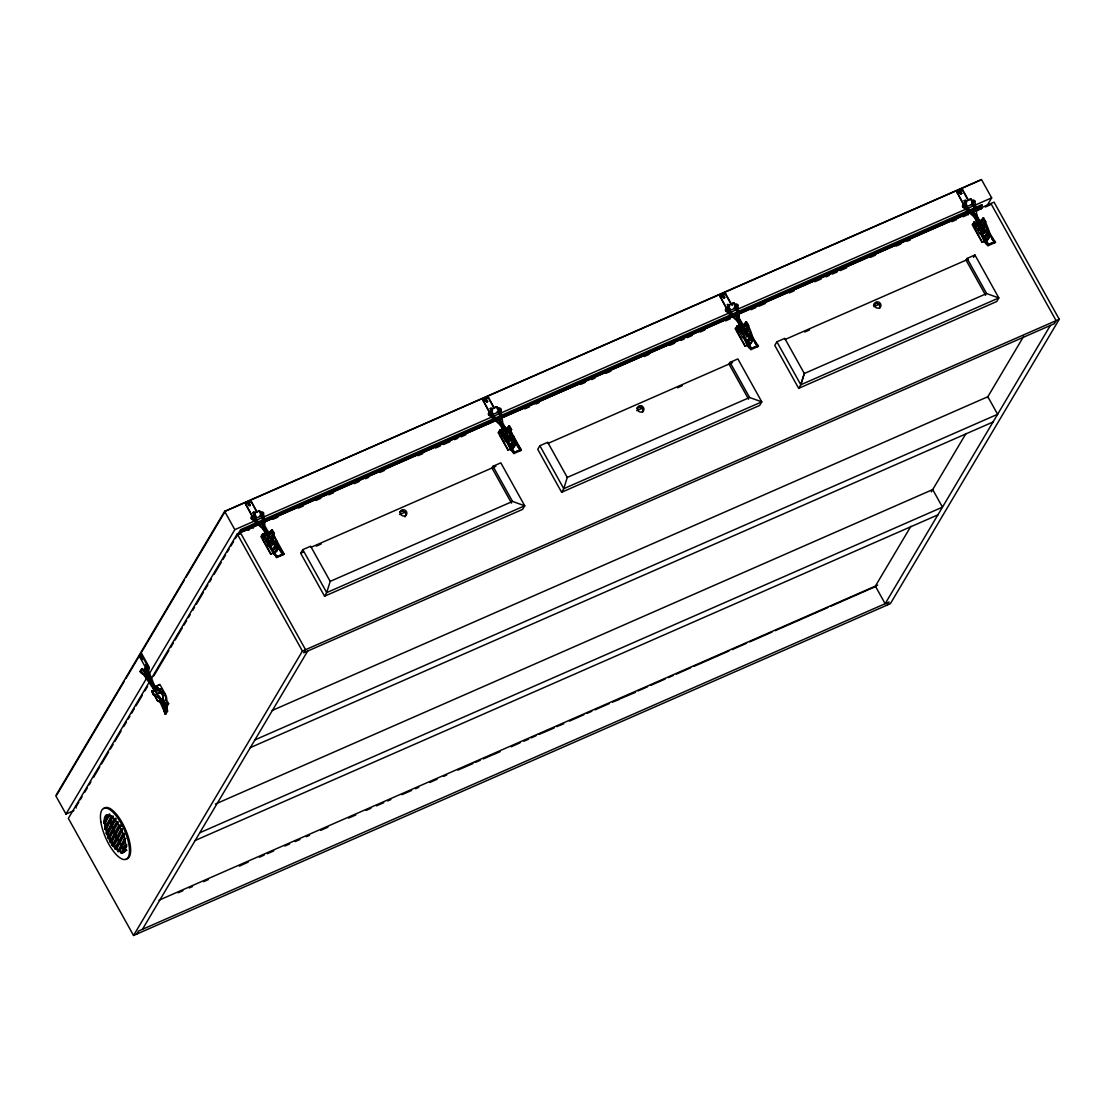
<?xml version="1.0" encoding="UTF-8"?>
<svg xmlns="http://www.w3.org/2000/svg" width="1115" height="1115" viewBox="0 0 1115 1115"><rect width="100%" height="100%" fill="white"/><g stroke="black" fill="none" stroke-linecap="round" stroke-linejoin="round"><path stroke-width="1.5" d="M272.478 533.486C270.987 530.615 272.729 534.503 271.112 532.371M272.729 531.785C274.597 536.008 272.854 528.831 272.59 532.859M984.029 219.822L984.559 221.174M125.256 845.128L120.978 852.933L121.814 852.989L125.256 845.128L126.817 844.431M977.966 229.063L978.426 230.038M155.097 687.37C158.706 686.617 153.452 686.701 154.372 689.404L160.421 700.457L161.898 699.635M501.025 431.003L501.611 429.93L502.377 430.529L514.517 452.356L520.398 449.777L507.882 427.491L507.102 429.331L512.106 438.404L520.58 450.613L520.301 449.582M974.343 223.488C978.719 217.801 982.691 245.049 987.834 244.854L988.002 245.69L995.458 242.429L995.277 241.579C990.218 241.439 985.953 214.638 981.785 220.226M271.823 536.705C272.952 534.406 274.931 541.542 272.534 538.768M248.784 504.635C249.941 508.092 251.405 502.321 248.673 504.774M250.304 505.597L248.826 504.621M253.133 512.44C253.83 515.437 255.739 511.297 253.021 512.593M254.652 513.402C254.373 509.123 251.586 516.064 254.861 513.053M486.029 400.62C486.725 403.616 488.635 399.477 485.917 400.773M487.548 401.581L486.67 400.09L486.224 401.957M491.799 409.581L491.701 408.048L490.265 408.578M508.872 445.833C512.189 448.746 507.729 442.976 510.433 446.585M724.374 297.789L723.077 296.702M723.175 296.506C722.548 300.785 726.59 294.513 722.966 296.841M727.426 304.507L727.621 305.844L729.057 305.315M960.127 192.77C961.172 196.184 962.691 190.442 960.015 192.923M964.475 200.588C964.085 204.198 967.709 199.515 964.363 200.728M966.189 201.202L965.353 200.045L964.266 200.923M163.278 695.927L162.79 698.561L166.706 705.6L167.543 711.049L165.605 714.311L160.072 702.171L157.424 700.903L152.643 692.317L153.215 690.366L152.769 691.816L157.619 700.554L160.281 701.823C164.644 702.394 163.459 718.771 166.316 710.868L167.236 710.464L167.348 711.398L166.497 705.934L162.581 698.91L163.278 695.927L159.292 688.763M157.912 688.401L157.647 687.23L156.309 687.537M158.971 692.081L158.888 693.168M159.919 692.61L158.943 693.432M159.905 692.945C158.372 694.743 158.623 690.617 159.821 692.791M510.071 433.164L510.991 434.934L510.029 435.101M267.767 531.939C266.039 533.764 268.603 530.364 268.854 533.904L267.084 534.921L268.729 537.89M981.66 229.007L982.831 228.533M509.276 429.777L509.025 428.634M746.604 323.921L747.524 323.838M163.877 704.359C163.766 701.544 160.867 704.736 163.807 704.346M330.207 581.361L326.695 592.609L324.563 596.204L300.66 553.263L302.792 549.653L310.639 546.225L330.193 581.361L512.524 501.429L524.733 505.792L522.587 509.388L324.563 596.204M567.27 477.429L563.772 488.677L561.625 492.272L537.723 449.331L539.869 445.721L547.702 442.293L567.27 477.429L749.601 397.498L761.782 401.86L759.636 405.456L561.625 492.272M798.674 388.354L800.807 384.759L804.305 373.497L784.751 338.361L776.904 341.803L774.772 345.399L798.674 388.354L996.685 301.538L998.831 297.942L974.928 255.001L967.081 258.429L966.064 260.143L985.618 295.28M800.807 384.759L804.305 373.511L986.636 293.566L998.831 297.942L800.807 384.759L776.904 341.803M160.337 700.443L161.912 699.509M267.084 534.921C270.736 533.263 265.607 536.204 265.788 533.318L266.596 532.454L263.265 526.475L264.046 526.127L267.377 532.12M272.52 544.678L274.109 543.925L272.52 544.678L270.192 540.496M504.412 430.808L500.51 422.46L501.29 422.125L504.217 428.787L505.011 427.937L506.099 429.888L504.412 430.808L509.764 440.801L511.353 439.923L509.848 440.578M741.67 324.186L743.148 325.97L741.168 327.336L740.081 325.385L740.876 324.535L737.545 318.542L738.339 318.193L741.67 324.186L741.266 324.869L738.339 318.193M746.813 336.744L748.402 335.991L746.813 336.744L741.377 326.988M981.535 225.174C982.315 222.47 978.58 221.634 978.622 223.195C982.12 222.178 977.074 220.129 979.109 220.087M979.987 222.387L978.217 223.418L977.13 221.467L977.925 220.603L974.594 214.624L975.388 214.275L978.719 220.254M983.862 232.826L985.451 232.073L983.862 232.826L978.426 223.07M269.732 532.148L274.861 542.42L283.335 554.629C278.917 553.444 274.471 529.123 269.732 532.148L270.471 532.357M507.882 428.982L508.496 427.031L521.36 450.265L513.904 453.54L500.956 430.265L500.37 432.09M737.322 327.211C742.339 322.876 745.224 348.438 750.785 348.772L750.952 349.608L758.409 346.347L758.242 345.511C752.458 344.27 750.102 320.869 744.806 323.866M981.479 219.599C980.057 228.004 992.336 235.223 994.678 242.763L981.521 219.544L982.259 219.251M248.882 504.44L248.659 505.625M487.757 401.233L487.311 401.944M491.659 409.749L492.105 409.052M724.806 297.315L724.36 298.012M728.848 305.663C726.994 302.137 729.712 307.155 727.454 304.493M746.479 332.033L746.493 331.183M960.224 192.574L960.322 194.121L961.855 193.397M742.813 333.733L741.154 330.514M978.106 226.791L979.514 227.655L979.709 229.899M983.193 224.547C984.754 223.293 986.008 229.509 983.876 226.916M744.137 329.483L742.938 326.319M156.407 687.37L156.574 688.736L157.759 688.582M263.684 535.562L264.617 536.859M107.598 814.926L109.995 814.285L105.493 822.535L103.918 823.232L103.765 821.908L107.988 814.758M103.918 823.232L108.434 814.967M109.158 814.243L105.34 821.225A20.683 7.526 66.3 0 1 106.566 815.372M104.991 829.156L111.751 816.779L113.312 816.096L106.552 828.473L104.991 829.156L104.712 828.069L111.542 816.124M104.712 828.069L106.287 827.386L110.301 820.027M106.58 834.132L114.538 819.553L116.113 818.87L108.141 833.449L106.58 834.132L106.232 833.184L114.023 818.926L115.598 818.229M108.573 831.079L114.817 819.664M118.455 821.894L109.883 837.588L108.322 838.271L107.918 837.421L116.782 821.769M108.322 838.271L116.894 822.591C122.343 829.964 127.974 841.853 124.518 851.665L122.901 852.85C110.469 849.449 105.883 833.267 104.169 821.741A20.683 7.526 66.3 0 1 106.998 814.703L111.723 816.222L117.312 822.452M107.918 837.421L109.493 836.738L112.573 831.107M114.106 828.292L117.186 822.661M121.131 826.327L120.713 825.644L111.988 841.616L110.413 842.313L109.967 841.56L118.706 825.588L120.267 824.891M110.413 842.313L119.152 826.327L120.713 825.644M111.542 840.877L119.472 826.34M118.455 836.041L122.371 828.933L120.796 829.63L112.197 845.268L112.74 845.951L121.591 830.299M112.74 845.951L114.301 845.268L121.995 831.191M115.291 849.156L123.012 835.037L124.573 834.355L116.866 848.473L114.761 848.571L122.664 834.09L124.239 833.407M114.761 848.571L116.322 847.874L123.444 834.842M125.27 840.947L119.765 851.038L117.786 851.498L124.225 839.121L125.8 838.424M118.204 851.721L124.88 840.027M117.577 851.289L119.138 850.606L122.469 844.515M124.685 848.348L122.552 852.25L120.978 852.933M121.814 852.989L123.389 852.292L126.873 845.923L125.298 846.606M112.197 845.268L113.772 844.585L116.894 838.898M987.221 205.341L991.667 197.857L981.451 179.515L224.631 511.311L55.75 795.72L65.966 814.062L73.924 810.577M56.74 795.037L124.155 681.488M125.897 678.561L184.421 579.995M186.107 577.152L225.202 511.311L980.461 180.198M141.229 654.575L147.738 666.282L146.274 668.749L139.751 657.042L141.229 654.575L142.009 654.226L148.532 665.948A4.167 3.749 30.7 0 1 148.072 670.826M139.751 657.042L142.009 654.226M147.292 672.498A4.167 3.749 30.7 0 1 140.002 671.509L142.246 668.693A3.247 2.927 30.7 0 0 146.734 670.617M140.002 671.509L142.246 668.693M143.236 670.882C143.291 669.335 146.511 665.976 147.57 668.554L155.055 686.965M252.617 517.249A4.167 1.519 66.3 0 1 252.06 516.287L245.732 504.231L251.391 501.75L257.091 511.994M145.703 673.864L147.166 671.397M251.391 501.75L256.882 512.343M65.966 814.062L234.833 529.653L991.667 197.857M149.243 682.143L68.35 818.368L133.549 935.485L890.369 603.689L1059.25 319.28L994.05 202.149L261.077 523.493M151.013 679.146L237.23 533.946L258.652 524.663M78.886 802.061L75.848 807.204L76.28 807.985M80.266 799.748L82.05 796.751M84.698 792.277L87.36 787.803M89.13 784.821L90.9 781.838M93.562 777.364L99.765 766.911M101.535 763.928L108.629 751.984M110.399 749.001L113.061 744.527M114.831 741.545L121.033 731.092M123.681 726.618L126.343 722.144M128.114 719.161L129.884 716.178M131.668 713.196L134.316 708.708M136.1 705.725L142.302 695.286M144.95 690.812L147.612 686.324M153.814 675.885L168.881 650.519M170.651 647.536L173.313 643.062M175.083 640.066L182.163 628.135M183.933 625.153L186.595 620.679M188.365 617.682L190.135 614.7M192.797 610.226L194.567 607.243M196.351 604.26L203.432 592.316M205.202 589.333L207.864 584.859M209.634 581.877L211.404 578.894M214.066 574.406L221.16 562.476M222.93 559.493L225.578 555.019M227.362 552.023L229.133 549.04M230.903 546.057L233.565 541.583M235.335 538.601L240.645 529.639L981.785 204.728L980.447 208.491M238.429 534.907L241.077 530.419L982.217 205.508M239.558 533.946L240.366 532.58L305.566 649.711L303.726 652.791L1054.288 323.74L1056.114 320.66L990.914 203.529L990.106 204.895L985.326 207M251.349 518.768A1.84 1.659 30.7 0 1 252.046 516.51L252.45 515.827A1.84 1.659 30.7 0 0 251.753 518.085L251.349 518.768L262.792 528.803L264.966 532.705L266.151 531.674L264.966 532.705M253.649 517.834A3.247 1.185 66.3 0 0 254.875 517.109A3.247 1.185 66.3 0 0 253.676 513.541L259.53 510.726A4.167 1.519 66.3 0 1 260.994 515.228A4.167 1.519 66.3 0 1 259.461 516.147M244.519 531.13L246.304 528.134A3.847 3.47 30.7 0 0 248.534 530.224M151.668 690.924L153.647 695.175L151.668 690.924L154.929 689.6L153.159 690.631M142.413 672.875L153.076 688.345L154.846 687.314M153.48 687.648L159.891 684.401L165.327 694.157A4.599 1.673 66.3 0 1 166.483 699.774L168.658 703.69L167.125 706.255L166.344 706.603L167.668 704.373L162.567 706.603L168.658 703.69M154.706 690.896L155.473 690.561L154.706 690.896L153.619 688.945L155.18 688.262M253.676 513.541L259.53 510.726M154.372 689.404L154.4 688.401M250.29 528.594L252.06 525.611A2.927 2.648 30.7 0 1 252.492 527.813M155.905 689.864L154.901 690.687L155.487 690.087M153.814 687.328L155.975 691.23L161.285 688.652L164.546 694.506A4.599 1.673 66.3 0 1 165.703 700.122L160.393 702.701L166.483 699.774M261.579 512.593A1.84 1.659 30.7 0 0 260.673 512.733L261.077 512.05A1.84 1.659 30.7 0 1 263.516 512.928L263.112 513.611A1.84 1.659 30.7 0 0 262.666 513.067M161.285 688.652L155.975 691.23M154.567 689.056L159.152 697.99L161.8 699.258L165.717 706.283L166.316 710.868M265.746 532.371L263.265 526.475M263.656 526.308L263.252 526.991L261.844 513.653L263.656 526.308L253.44 517.346L256.241 516.12M262.847 527.158L264.046 526.127M262.792 528.803L263.196 528.12L251.753 518.085M161.8 699.258L159.347 697.642M160.853 701.823L165.271 709.056L165.717 713.043L164.797 713.447M264.018 529.249L265.203 528.217L264.799 528.9M265.147 527.771L263.516 512.928M270.861 553.779L263.252 540.12L265.356 537.555L263.182 533.639L260.882 536.552L270.652 554.127L276.534 551.549L278.067 548.984L275.893 545.082L275.112 545.416L273.788 547.646L275.963 551.549L270.652 554.127M263.182 533.639L261.858 535.869L270.095 532.259L272.213 529.695L274.374 533.597L273.063 535.827M263.851 534.726C270.917 531.367 271.266 566.364 283.057 553.584M266.596 532.454L265.788 533.318M267.725 530.991L266.541 532.022L267.725 530.991L265.551 527.088M263.252 540.12L265.356 537.555M165.717 706.283L162.01 698.91M266.875 535.27L268.854 533.904M165.605 714.311L165.271 709.056M272.213 529.695L270.68 532.259C270.067 533.82 261.997 535.521 264.255 534.029M164.699 713.976L166.637 710.729L165.912 705.934M165.717 713.043L167.236 710.464M274.36 547.646L275.893 545.082M275.963 551.549L278.067 548.984M277.175 556.162L274.694 553.834L270.471 546.266L268.199 545.333L264.213 538.183M133.549 935.485L302.43 651.076L1059.25 319.28M136.685 934.119L138.511 931.039L889.073 601.989L887.233 605.069M142.441 929.311L307.656 651.076M489.861 413.247A4.167 1.519 66.3 0 1 489.304 412.271L482.976 400.215L488.635 397.734L494.335 407.992M488.635 397.734L482.781 400.564M491.325 414.069A3.247 1.185 66.3 0 0 492.091 412.773A3.247 1.185 66.3 0 0 490.921 409.526L496.774 406.71A4.167 1.519 66.3 0 1 498.238 411.226A4.167 1.519 66.3 0 1 496.705 412.146M488.593 414.752A1.84 1.659 30.7 0 1 489.29 412.508L489.694 411.825A1.84 1.659 30.7 0 0 488.997 414.069L488.593 414.752L500.036 424.801L502.21 428.704L503.395 427.672L502.21 428.704M490.349 408.647L490.99 409.539L496.774 406.71M497.917 408.717L498.321 408.034A1.84 1.659 30.7 0 1 500.76 408.912L502.795 423.073L504.97 426.989L503.771 428.007L504.97 426.989M500.802 412.745L500.76 408.912M502.99 428.355L500.51 422.46M500.9 422.292L500.482 422.975L499.088 409.651L500.9 422.292L490.684 413.331M500.091 423.156L501.29 422.125M500.036 424.801L500.44 424.104L488.997 414.069M508.106 449.777L500.496 436.104L502.6 433.54L500.426 429.637L498.126 432.55L507.896 450.125L513.778 447.547L515.311 444.969L513.137 441.066L512.356 441.415L511.032 443.631L513.207 447.547L507.896 450.125M500.426 429.637L499.102 431.867L507.339 428.258L509.443 425.679L511.618 429.582L510.308 431.812M500.496 436.104L502.6 433.54M504.119 431.254L506.099 429.888M302.792 549.653L326.695 592.609L524.719 505.792L500.83 462.837L492.983 466.279L491.966 467.993L511.52 503.13M511.604 443.631L513.137 441.066M513.207 447.547L515.311 444.969M514.419 452.16L511.938 449.833L507.715 442.251L505.443 441.331L501.457 434.167M726.353 308.353L720.025 296.297L725.684 293.816L732.193 305.524M719.83 296.632L725.684 293.816M739.259 324.772L740.444 323.754L739.259 324.772L737.085 320.869L725.642 310.834A1.84 1.659 30.7 0 1 726.339 308.576L729.628 306.639M727.942 309.9A3.247 1.185 66.3 0 0 729.154 309.19A3.247 1.185 66.3 0 0 727.97 305.608L733.823 302.792A4.167 1.519 66.3 0 1 735.287 307.294A4.167 1.519 66.3 0 1 733.74 308.214M725.642 310.834L726.046 310.151A1.84 1.659 30.7 0 1 726.743 307.893M727.97 305.608L733.823 302.792M737.405 305.677L737.809 304.994A1.84 1.659 30.7 0 0 735.37 304.116L734.966 304.799A1.84 1.659 30.7 0 1 736.764 304.98M737.531 319.057L736.137 305.733L737.935 318.89M737.085 320.869L737.489 320.186L726.046 310.151M739.844 319.155L742.019 323.057L740.82 324.089L741.614 323.74L739.44 319.838L737.809 304.994M745.154 345.859L737.545 332.186L739.649 329.622L737.475 325.719L735.161 328.632L744.945 346.194L750.827 343.615L752.36 341.051L750.186 337.148L749.391 337.483L748.081 339.713L750.242 343.615L744.945 346.194M740.081 325.385L740.876 324.535M742.06 324.019L741.266 324.869M737.545 332.186L739.649 329.622M741.168 327.336L743.148 325.97M744.43 323.517C742.911 331.922 755.357 339.155 757.629 346.695L744.472 323.462L745.224 323.183M747.343 327.894L748.667 325.664L746.493 321.761L744.388 324.326L738.897 326.737M744.973 324.326L746.493 321.761M539.869 445.721L563.772 488.677L761.782 401.86L737.879 358.918L730.032 362.361L729.015 364.075L748.569 399.212M748.081 339.713L750.186 337.148M750.242 343.615L752.36 341.051M757.336 345.65L751.217 348.633L744.764 338.333L742.492 337.399L738.506 330.249M963.945 205.397A4.167 1.519 66.3 0 1 963.388 204.421L957.074 192.365L962.719 189.898L968.433 200.143M956.879 192.714L962.719 189.898M964.977 205.982A3.247 1.185 66.3 0 0 966.203 205.258A3.247 1.185 66.3 0 0 965.019 201.69L970.872 198.86A4.167 1.519 66.3 0 1 972.322 202.958A4.167 1.519 66.3 0 1 971.346 204.603M962.691 206.902L963.095 206.219A1.84 1.659 30.7 0 1 963.792 203.975L963.388 204.658A1.84 1.659 30.7 0 0 962.691 206.902L974.134 216.951L976.308 220.854L977.493 219.822L976.308 220.854M965.019 201.69L970.872 198.86M974.858 201.062L974.454 201.745A1.84 1.659 30.7 0 0 972.015 200.881L972.419 200.198A1.84 1.659 30.7 0 1 974.858 201.062L976.893 215.237L978.663 219.822M967.806 215.139L969.576 212.157M977.13 221.467L974.594 214.624M974.58 215.139L973.172 201.801L974.58 215.139L965.646 207.292M975.388 214.275L974.189 215.306M974.134 216.951L974.538 216.268L963.095 206.219M980.015 207.711L981.785 204.728M976.893 215.237L977.939 218.526M976.141 217.049L976.545 216.352L975.75 216.7M982.204 241.927L974.594 228.268L976.698 225.69L974.524 221.787L972.21 224.7L981.994 242.276L987.876 239.697L989.409 237.119L987.235 233.216L986.441 233.565L985.116 235.795L987.291 239.697L981.994 242.276M975.374 227.92L973.2 224.017L974.524 221.787M974.594 228.268L976.698 225.69M978.217 223.418L980.197 222.038M984.392 223.962L985.716 221.746L983.541 217.829L981.437 220.408L973.2 224.017M983.541 217.829L982.022 220.408L979.221 221.634M987.458 230.164L987.653 229.829A4.599 4.139 30.7 0 1 987.904 230.345M985.702 235.795L985.911 235.446A4.599 4.139 30.7 0 0 986.399 235.195M973.493 257.398L974.928 255.001M987.291 239.697L989.409 237.119M994.385 241.732L988.266 244.715L981.813 234.401L979.541 233.481L974.761 224.896M910.899 526.294L875.373 586.128L885.143 603.703L1050.358 325.455M931.332 491.896L965.966 433.554M987.291 397.651L1023.709 336.312M163.766 704.541C164.644 700.206 160.142 706.171 163.975 704.192M744.402 329.176L743.175 329.984M738.548 326.096L751.454 348.228M983.528 228.101L982.775 228.784M509.959 427.547L510.851 429.094L510.113 428.481M507.241 433.219L505.973 433.888M741.865 332.925L741.559 331.782M981.005 225.732L981.562 225.105L980.601 225.983M125.702 851.149L123.389 852.292M267.015 540.413L267.084 541.89M744.932 332.8L746.158 331.963L745.656 332.521M491.868 409.4L490.99 409.539M723.119 296.688L724.639 297.44M960.168 192.756L961.688 193.522M965.952 201.564L964.433 200.798M268.367 541.765L267.015 538.364M504.105 434.432L505.611 435.937L505.611 437.749M268.617 537.667L270.234 536.956L269.356 537.778M975.068 223.613L975.89 225.244L975.109 223.962M245.537 504.565L249.774 502.712M245.732 504.231L252.255 515.938L255.335 514.572M482.976 400.215L489.499 411.923L492.579 410.557M957.074 192.365L963.597 204.087L966.677 202.707M252.046 516.51L254.931 515.255M489.29 412.508L492.175 411.24M726.339 308.576L729.21 307.322M255.837 516.803L253.035 518.029L259.419 523.632M727.328 310.095L730.13 308.869M255.14 518.642L260.785 516.161M492.384 414.641L498.029 412.16M729.433 310.709L735.078 308.242M966.482 206.791L972.127 204.31M974.496 210.582L239.725 532.705A3.847 1.408 66.3 0 1 240.213 533.625M977.688 209.174L980.865 207.78A3.847 1.408 66.3 0 1 981.353 208.7M273.022 519.269L277.802 517.179M298.513 508.092L303.294 506.001M316.047 500.412L320.827 498.321M328.786 494.823L333.566 492.732M354.291 483.645L359.072 481.555M365.441 478.753L368.633 477.359M379.783 472.467L384.564 470.377M418.027 455.7L422.808 453.61M435.561 448.021L440.341 445.916M443.519 444.523L449.903 441.735M454.683 439.631L457.861 438.237M461.053 436.843L465.833 434.739M524.789 408.898L529.569 406.794M535.953 404.006L539.13 402.613M580.567 384.438L585.347 382.347M591.717 379.56L594.908 378.152M606.058 373.26L610.839 371.17M644.303 356.493L649.083 354.403M669.808 345.315L674.589 343.225M680.958 340.437L684.15 339.03M687.342 337.636L692.122 335.545M700.081 332.047L704.861 329.956M725.586 320.869L730.367 318.779M751.078 309.691L755.859 307.601M759.05 306.193L765.42 303.405M789.322 292.924L794.103 290.834M814.814 281.747L821.198 278.959M825.978 276.854L829.156 275.461M832.348 274.067L837.128 271.962M840.32 270.569L846.689 267.781M870.592 257.3L875.373 255.196M896.084 246.122L900.864 244.018M907.248 241.23L910.425 239.837M951.862 221.662L956.642 219.571M963.012 216.77L966.203 215.376M977.353 210.484L982.134 208.394M978.273 219.474L979.068 219.139M270.137 531.451L271.795 531.618L284.116 554.28L276.673 557.542L268.199 545.333M500.719 430.376L501.499 430.028M507.381 427.449L508.175 427.101M974.817 222.526L976.461 222.693L988.503 244.31M500.314 431.059L501.095 430.711M506.977 428.132L507.757 427.784M981.075 220.282L981.855 219.948M271.098 532.12L271.879 531.771M501.68 431.031L507.924 428.258M508.342 428.104L509.123 427.756M738.729 327.099L739.51 326.765M745.391 324.186L746.172 323.838M975.778 223.181L976.559 222.833M982.44 220.254L983.221 219.92M270.081 533.82L270.861 533.486M507.325 429.819L508.106 429.47M744.374 325.901L744.932 325.064M274.374 533.597L273.593 533.946L271.419 530.029M511.618 429.582L510.837 429.93L508.663 426.028M748.667 325.664L747.886 326.012L745.712 322.096M985.716 221.746L984.935 222.08L982.761 218.178M276.673 557.542L269.9 546.266L269.217 543.632L269.997 543.284M275.879 540.705L276.659 540.357M506.461 439.617L507.241 439.268M513.123 436.69L513.904 436.355M743.51 335.699L744.29 335.35M750.172 332.772L750.952 332.423M980.559 231.767L981.339 231.432M987.221 228.84L988.002 228.505M274.861 542.42L277.133 543.339L284.116 554.28M512.106 438.404L514.377 439.324L521.36 450.265M749.155 334.486L749.935 334.138M986.204 230.554L986.984 230.22M269.9 546.266L270.68 545.918M276.562 543.339L277.342 542.991M507.13 442.251L507.924 441.916M513.806 439.324L514.586 438.989M744.179 338.333L744.973 337.984M750.855 335.406L751.635 335.058M981.228 234.401L982.022 234.066M987.904 231.488L988.684 231.139M269.691 546.601L270.471 546.266M276.353 543.688L277.133 543.339M505.443 441.331L507.715 442.251M513.597 439.672L514.377 439.324M742.492 337.399L744.764 338.333M750.646 335.754L751.426 335.406L758.409 346.347M979.541 233.481L981.813 234.401M987.695 231.822L988.475 231.488L995.458 242.429M273.788 547.646L274.569 547.298A4.599 4.139 30.7 0 0 276.311 541.681L276.116 542.015A4.599 4.139 30.7 0 1 276.367 542.545M511.032 443.631L511.813 443.296A4.599 4.139 30.7 0 0 512.301 443.031M985.116 235.795L985.911 235.446M280.464 550.364L281.259 550.029M517.708 446.362L518.503 446.014M754.757 342.43L755.552 342.096M991.806 238.512L992.601 238.164M280.269 550.712L281.05 550.364M517.513 446.697L518.294 446.362M754.562 342.779L755.343 342.43M991.611 238.861L992.392 238.512M274.109 553.834L274.889 553.5M511.353 449.833L512.133 449.484M748.402 345.901L749.182 345.566M985.451 241.983L986.231 241.634M273.9 554.183L274.694 553.834M506.935 442.599L511.144 450.167L511.938 449.833M743.984 338.667L748.193 346.249L748.987 345.901M981.033 234.749L985.242 242.317L986.022 241.983M276.492 556.706L283.949 553.444M513.736 452.69L521.193 449.429M750.785 348.772L758.242 345.511M987.834 244.854L995.277 241.579M310.862 547.381L495.882 466.279M547.939 443.449L732.569 362.514M784.974 339.531L968.015 259.293M316.312 546.141L321.092 544.05M677.53 387.783L682.31 385.692M804.751 332.005L809.532 329.915M300.66 553.263L303.28 552.106M399.964 512.147L403.156 510.754M637.027 408.215L641.794 406.125M874.076 304.297L877.254 302.904M399.728 514.531L406.097 511.743M636.777 410.613L643.146 407.811M873.826 306.681L880.195 303.893M144.852 668.247L145.995 669.251L147.57 668.554M147.138 669.293L145.563 669.976L150.483 682.617L143.389 673.655M142.943 674.38L144.518 673.697M145.995 669.251L151.515 683.411L153.09 682.715M150.901 684.429L152.476 683.746M158.901 685.084L153.689 687.314L151.515 683.411M153.076 688.345L154.65 687.648M164.546 694.506L165.327 694.157M272.213 710.464L987.834 396.731L997.618 414.292L254.903 739.9M250.317 747.621L993.033 422M106.232 833.184L107.793 832.501M215.488 804.013L932.698 489.583L942.468 507.158L199.766 832.766M195.181 840.473L937.896 514.865M159.013 900.195L877.7 585.11M178.107 892.836L182.888 890.732M189.257 887.944L192.449 886.55M203.599 881.658L208.38 879.554M239.349 866.132L248.227 862.09M259.377 857.198L264.157 855.107M267.349 853.714L273.719 850.912M284.882 846.02L289.663 843.93M295.168 841.602L299.949 839.497M306.332 836.696L309.524 835.302M320.688 830.396L327.908 827.163M348.619 818.076L355.769 814.967M366.152 810.396L370.933 808.291M376.508 805.866L383.685 802.702M387.672 800.96L390.863 799.553M402.027 794.647L411.588 790.451M415.547 788.737L418.738 787.343M429.888 782.451L437.108 779.232M443.491 776.43L446.683 775.023M457.847 770.117L472.927 763.58M475.38 762.409L480.175 760.318M483.353 758.911L492.928 754.702M493.638 754.507L500.008 751.705M511.172 746.813L520.036 742.799M523.911 741.224L528.691 739.134M531.2 737.893L535.981 735.788M539.172 734.381L554.197 727.956M556.72 726.673L563.758 723.76M569.472 721.071L583.828 714.757M587.02 713.363L591.8 711.259M594.992 709.851L609.347 703.551M612.539 702.143L619.536 699.314M620.511 698.645L635.466 692.317M638.059 690.938L647.62 686.729M650.812 685.335L665.167 679.021M668.359 677.627L673.139 675.523M676.331 674.115L690.687 667.815M693.878 666.408L728.959 650.993M732.151 649.585L746.506 643.285M749.698 641.878L772.026 632.066M775.204 630.672L827.832 607.55M831.023 606.142L875.679 586.518M158.943 696.331L157.995 696.234L158.943 695.802M508.287 436.536L507.576 436.871L509.527 435.31M513.416 442.878L514.21 444.523L513.346 443.268M157.243 688.917L157.828 687.398M746.576 325.761L746.005 324.061L745.991 325.064M978.775 229.146L978.859 228.268M159.041 692.22L159.766 692.624M738.66 329.176L738.2 327.517L738.088 328.381M738.283 329.343L737.628 328.326M271.168 540.245L272.199 539.116M157.103 688.749L156.351 688.22M166.637 710.729L167.543 711.049M985.075 224.812L986.05 225.76M747.607 330.333L746.604 328.214L746.242 329.566M273.746 536.663L274.248 537.932L273.746 537.444M747.635 325.204L747.635 324.019M508.956 427.979L509.68 429.596L508.942 428.982M119.765 851.038L121.911 852.222M748.695 329.733L748.43 328.563L748.513 329.496M511.255 433.833C510.991 431.742 512.468 433.763 511.381 433.261M510.085 434.348C511.214 435.143 510.168 431.324 509.109 433.066M272.645 537.221C274.095 538.824 272.854 536.649 272.659 538.113M510.085 429.191L510.099 427.923M490.572 409.776L490.6 408.299L491.938 409.177M964.782 205.481L974.984 214.442M727.733 309.413L737.949 318.374M492.83 416.257L495.381 418.501M116.866 848.473L119.138 850.606M975.095 225.216L975.054 224.24M263.656 535.688L264.227 536.845M985.242 242.317L988.002 245.69M748.193 346.249L750.952 349.608M511.144 450.167L513.904 453.54M144.95 672.958L150.023 679.37M114.301 845.268L116.322 847.874M264.13 536.914L263.725 536.092M983.988 226.261L984.294 225.16L984.406 225.997M146.623 665.753C144.392 662.672 146.525 668.289 146.232 665.446M166.679 702.088L167.041 702.938M118.706 825.588L119.152 826.327M111.988 841.616L113.772 844.585M746.604 330.444L747.914 331.503L747.12 329.371M501.639 432.021L500.97 432.09M962.524 190.233L968.224 200.491M986.441 233.565L988.615 237.467M983.096 227.962L985.423 232.143M979.416 222.373L984.852 232.143M977.534 220.77L978.622 222.735M978.984 223.07L980.545 225.871M982.092 228.659L984.42 232.84M974.538 216.268L976.712 220.171M970.022 209.885L970.454 210.665A3.847 3.47 30.7 0 0 971.778 212.24M973.743 222.136L975.918 226.038M967.081 258.429L986.636 293.566M725.475 294.165L731.175 304.409M749.391 337.483L751.566 341.385M746.047 331.894L748.374 336.075M742.367 326.305L747.803 336.061M740.485 324.702L741.573 326.653M741.949 327.002L743.496 329.789M737.14 319.224L740.471 325.218M739.287 329.901L740.876 332.772M720.025 296.297L726.548 308.005M736.694 326.054L738.869 329.956M730.032 362.361L749.587 397.498M507.339 428.258L508.788 430.85M489.234 399.546L494.126 408.327M512.356 441.415L514.517 445.317M505.889 430.237L507.436 433.024M508.998 435.812L511.325 439.993M505.332 430.223L510.754 439.993M500.886 422.808L502.335 425.414M507.994 436.495L510.322 440.69M503.436 428.62L504.524 430.571M499.645 429.986L501.82 433.888M492.983 466.279L512.538 501.416M275.112 545.416L277.287 549.319M268.645 534.238L274.081 544.009M267.363 532.636L268.45 534.587M268.088 534.238L273.51 543.995M263.642 526.824L265.091 529.416M270.75 540.51L273.077 544.691M266.192 532.636L267.279 534.587M263.196 528.12L265.37 532.022M264.436 535.033L269.217 543.632M266.596 540.705L268.185 543.562M262.401 533.987L264.576 537.89M252.408 524.482L252.84 525.263A3.847 3.47 30.7 0 1 253.356 528.12M240.645 529.639L241.077 530.419M224.631 511.311L234.833 529.653M237.23 533.946L302.43 651.076M159.083 689.112L163.069 696.276M140.546 656.693L142.176 659.62M152.156 681.767L155.487 687.746M159.78 696.833L161.341 699.621M154.009 686.979L156.184 690.882M155.11 690.213L150.595 682.45L153.717 688.777M161.703 703.342L165.076 709.391M750.59 339.991C752.527 339.434 748.374 340.368 750.353 339.908M746.172 324.925L745.503 324.242L745.503 325.022M266.346 540.636C267.098 539.646 265.509 541.695 266.22 540.51M147.013 665.097L146.344 664.387L146.4 665.348M120.796 829.63L121.2 830.466M109.493 836.738L108.141 833.449M109.883 837.588L111.124 840.18M987.639 236.073C987.012 232.826 988.225 239.474 987.388 235.99M276.297 547.925C275.67 544.678 276.896 551.326 276.06 547.841M748.541 329.413L747.97 328.744L748.04 329.51M147.751 670.868L151.445 680.359M162.915 691.802L162.971 692.777L162.219 691.844M122.664 834.09L123.012 835.037M124.225 839.121L124.49 840.194M106.287 827.386L105.493 822.535M106.552 828.473L107.012 830.313M975.123 206.47L975.806 211.195M737.628 307.252L738.311 311.977M738.757 315.113L739.44 319.838M501.262 415.895L501.708 419.045M263.795 518.336L264.464 523.046M125.856 849.658A23.903 8.711 66.3 0 1 120.183 842.94M119.403 841.727A23.903 8.711 66.3 0 1 112.085 824.961M111.723 823.567A23.903 8.711 66.3 0 1 110.956 819.567M147.793 670.477A4.167 3.749 30.7 0 1 147.696 671.537M146.121 671.69A4.167 3.749 30.7 0 1 141.466 669.042M147.738 666.282A3.247 2.927 30.7 0 1 147.988 669.53M145.271 673.084A3.247 2.927 30.7 0 1 144.434 673.307M143.542 673.307A3.247 2.927 30.7 0 1 142.664 673.056M141.229 671.941A3.247 2.927 30.7 0 1 140.783 671.16M158.888 696.833A1.84 1.659 30.7 0 1 156.184 696.596A1.84 1.659 30.7 0 1 156.532 694.087M157.675 694.547A1.84 1.659 30.7 0 1 157.103 692.889M160.044 692.192A1.84 1.659 30.7 0 1 160.56 692.959M103.751 808.626A27.819 10.133 66.3 0 1 125.27 828.877A27.819 10.133 66.3 0 1 126.12 859.038M126.901 850.327A22.063 8.028 66.3 0 1 110.678 820.082M110.552 818.591A22.063 8.028 66.3 0 1 110.552 815.915M115.152 847.428A22.063 8.028 66.3 0 1 112.211 843.121M110.831 840.696A22.063 8.028 66.3 0 1 109.549 838.146M108.364 835.511A22.063 8.028 66.3 0 1 107.319 832.835M125.633 850.201A22.983 8.363 66.3 0 1 122.552 847.316M121.507 846.104A22.983 8.363 66.3 0 1 119.43 843.302M116.49 838.424A22.983 8.363 66.3 0 1 115.152 835.762M276.632 544.747A4.599 4.139 30.7 0 1 276.032 546.266M253.886 513.193A4.167 1.519 66.3 0 1 255.349 517.708A4.167 1.519 66.3 0 1 253.802 518.628M252.701 516.719A3.247 1.185 66.3 0 1 252.255 515.938M259.335 511.06A3.247 1.185 66.3 0 1 260.353 515.381M513.89 439.631A4.599 4.139 30.7 0 0 513.36 438.014L513.555 437.665A4.599 4.139 30.7 0 1 513.485 441.916M513.876 440.746A4.599 4.139 30.7 0 1 513.541 441.777M491.13 409.191A4.167 1.519 66.3 0 1 492.593 413.693A4.167 1.519 66.3 0 1 491.046 414.613M489.945 412.703A3.247 1.185 66.3 0 1 489.499 411.923M496.579 407.059A3.247 1.185 66.3 0 1 497.611 409.526M498.126 408.647A1.84 1.659 30.7 0 1 499.06 408.634M500.078 409.219A1.84 1.659 30.7 0 1 500.356 409.595M751.036 334.821A4.599 4.139 30.7 0 1 748.862 339.364M750.966 336.27A4.599 4.139 30.7 0 1 749.991 338.751M728.179 305.259A4.167 1.519 66.3 0 1 729.099 311.001M733.614 303.127A3.247 1.185 66.3 0 1 734.381 307.684M988.183 231.446A4.599 4.139 30.7 0 1 986.845 234.875M988.015 232.352A4.599 4.139 30.7 0 1 987.374 234.401M965.228 201.341A4.167 1.519 66.3 0 1 966.148 207.083M964.029 204.853A3.247 1.185 66.3 0 1 963.597 204.087M970.663 199.209A3.247 1.185 66.3 0 1 971.458 200.839M971.709 201.676A3.247 1.185 66.3 0 1 971.695 203.529M873.477 305.371A3.443 3.108 30.7 0 1 878.049 303.726A3.443 3.108 30.7 0 1 879.582 308.423M637.32 407.965A3.443 3.108 30.7 0 1 642.547 412.341M405.47 516.273A3.443 3.108 30.7 0 1 404.926 516.886M399.714 512.496A3.443 3.108 30.7 0 1 405.832 515.548M973.73 212.157A2.927 2.648 30.7 0 1 971.249 210.317M976.224 208.129A2.927 2.648 30.7 0 1 976.656 210.331M977.005 207.794A3.847 3.47 30.7 0 1 977.521 210.637M249.565 529.639A2.927 2.648 30.7 0 1 247.084 527.799M239.53 533.054A2.927 1.073 66.3 0 1 239.906 533.75M503.004 436.244L504.092 437.15L503.004 436.244M740.053 332.326L741.127 333.218L740.137 332.186M977.102 228.394L978.134 229.356L977.102 228.394M979.388 228.575L978.747 227.572L979.388 228.575M141.103 657.097L141.94 658.603L141.103 657.097M161.354 691.607L162.191 693.126L161.354 691.607M262.109 536.245C262.833 539.061 264.576 536.691 262.109 536.245M499.353 432.244C500.078 435.045 501.82 432.676 499.353 432.244M736.402 328.312L737.28 329.859L736.402 328.312M736.806 328.144L737.684 329.678L736.806 328.144M973.451 224.394C974.176 227.195 975.904 224.826 973.451 224.394M271.628 549.848C272.631 553.221 274.388 547.827 271.628 549.848M745.921 341.915C746.925 345.288 748.681 339.894 745.921 341.915M982.97 237.983C983.974 241.37 985.73 235.962 982.97 237.983M512.579 443.31L513.43 444.871L512.579 443.31M274.025 536.566L274.638 537.764L274.067 536.51M270.346 540.775L271.865 539.897L270.401 540.691M501.666 424.55L501.248 425.233L502.447 424.202L501.666 424.55M738.715 320.618L738.297 321.315L739.496 320.284L738.715 320.618M100.838 821.769A27.819 10.133 66.3 0 0 124.95 859.554A27.819 10.133 66.3 0 0 119.082 819.999A27.819 10.133 66.3 0 0 100.838 821.769M874.676 306.277A3.443 3.108 30.7 0 0 880.502 306.876A3.443 3.108 30.7 0 0 877.672 301.817A3.443 3.108 30.7 0 0 874.676 306.277M637.641 410.195A3.443 3.108 30.7 0 0 643.453 410.808A3.443 3.108 30.7 0 0 640.637 405.735A3.443 3.108 30.7 0 0 637.641 410.195M400.564 514.126A3.443 3.108 30.7 0 0 406.39 514.74A3.443 3.108 30.7 0 0 403.574 509.667A3.443 3.108 30.7 0 0 400.564 514.126"/></g></svg>
